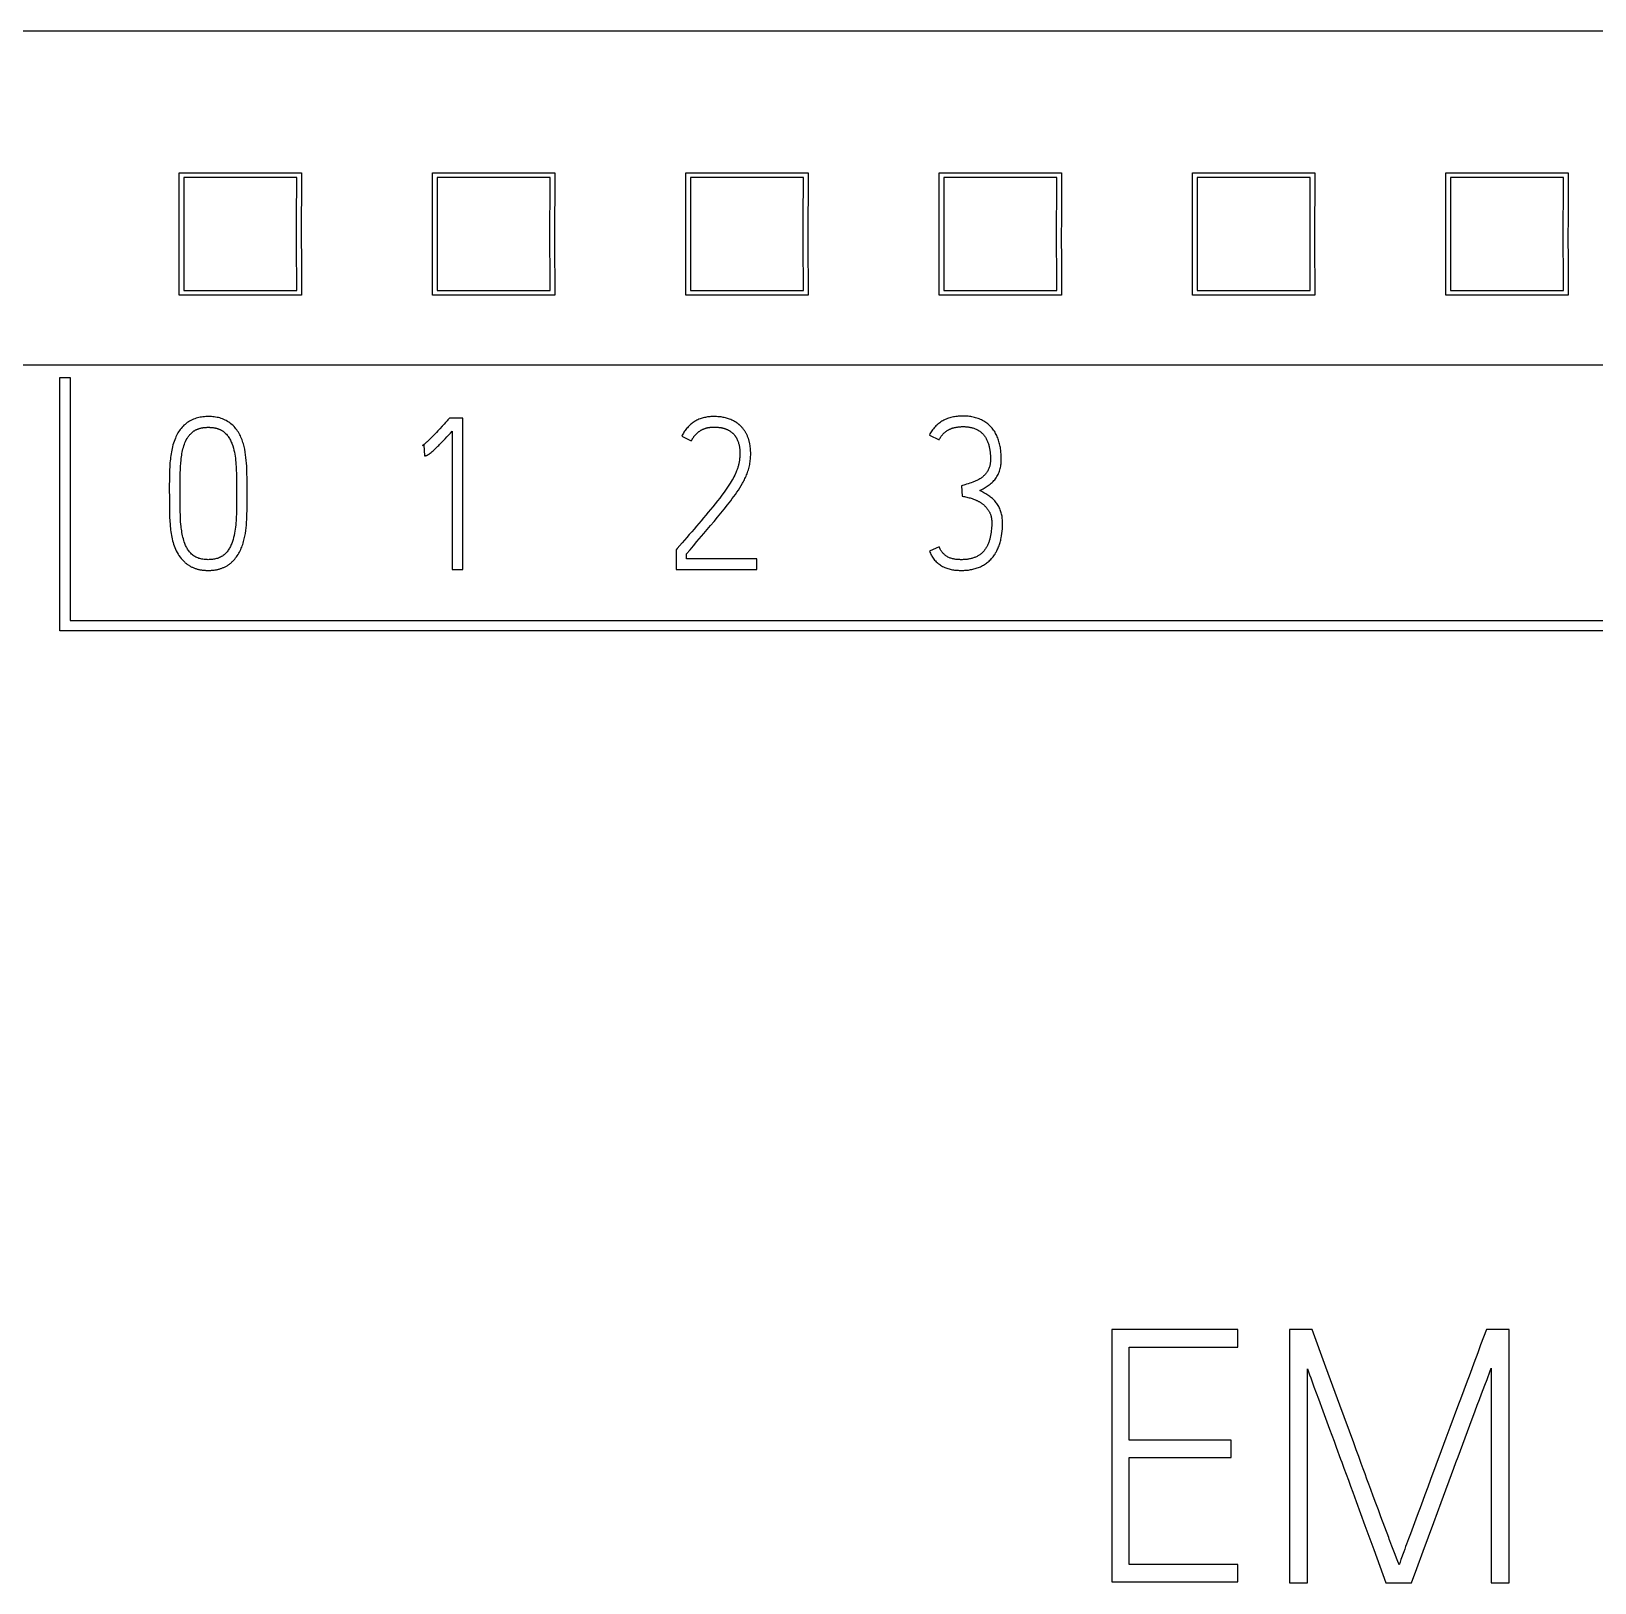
# Model space of a CAD drawing. Header units: inches. Extents: x 9000 to 22395, y 8106 to 17135.
# Drawn here: x 10340.56 to 10374.84, y 8405.39 to 8439.41 of the extents above; entities that cross this region are included whole.
import ezdxf

# ---------------------------------------------------------------- set-up
doc = ezdxf.new("R2010")
doc.units = ezdxf.units.IN
doc.header["$MEASUREMENT"] = 0
doc.layers.add('20000_FRONT_O', color=7, linetype='Continuous')
doc.layers.add('20500_FRONT_O_LABELING', color=7, linetype='Continuous')

msp = doc.modelspace()

# ---------------------------------------------------------------- linework, layer by layer
at = {"layer": '20000_FRONT_O', "linetype": 'Continuous'}
for p, q in [((10395.91, 8439.41), (10305.705, 8439.41)), ((10343.803, 8435.916), (10343.801, 8436.308)), ((10343.801, 8436.308), (10346.484, 8436.308)), ((10343.903, 8436.204), (10343.904, 8436.002)), ((10346.381, 8436.204), (10343.903, 8436.204)), ((10346.483, 8436.197), (10346.481, 8435.802)), ((10346.484, 8436.308), (10346.483, 8436.197)), ((10349.357, 8435.916), (10349.355, 8436.308)), ((10349.355, 8436.308), (10352.038, 8436.308)), ((10349.458, 8436.204), (10349.459, 8436.002)), ((10351.935, 8436.204), (10349.458, 8436.204)), ((10352.037, 8436.197), (10352.036, 8435.802)), ((10352.038, 8436.308), (10352.037, 8436.197)), ((10354.912, 8435.916), (10354.91, 8436.308)), ((10354.91, 8436.308), (10357.592, 8436.308)), ((10355.012, 8436.204), (10355.013, 8436.002)), ((10357.49, 8436.204), (10355.012, 8436.204)), ((10357.592, 8436.197), (10357.59, 8435.802)), ((10357.592, 8436.308), (10357.592, 8436.197)), ((10360.466, 8435.916), (10360.464, 8436.308)), ((10360.464, 8436.308), (10363.147, 8436.308)), ((10360.567, 8436.204), (10360.568, 8436.002)), ((10363.044, 8436.204), (10360.567, 8436.204)), ((10363.146, 8436.197), (10363.145, 8435.802)), ((10363.147, 8436.308), (10363.146, 8436.197)), ((10366.021, 8435.916), (10366.019, 8436.308)), ((10366.019, 8436.308), (10368.701, 8436.308)), ((10366.121, 8436.204), (10366.122, 8436.002)), ((10368.599, 8436.204), (10366.121, 8436.204)), ((10368.701, 8436.197), (10368.699, 8435.802)), ((10368.701, 8436.308), (10368.701, 8436.197)), ((10371.575, 8435.916), (10371.573, 8436.308)), ((10371.573, 8436.308), (10374.256, 8436.308)), ((10371.676, 8436.204), (10371.677, 8436.002)), ((10374.153, 8436.204), (10371.676, 8436.204)), ((10374.255, 8436.197), (10374.254, 8435.802)), ((10374.256, 8436.308), (10374.255, 8436.197)), ((10343.804, 8435.518), (10343.803, 8435.916)), ((10346.378, 8435.592), (10346.379, 8435.901)), ((10346.481, 8435.802), (10346.48, 8435.341)), ((10349.358, 8435.518), (10349.357, 8435.916)), ((10351.933, 8435.592), (10351.934, 8435.901)), ((10352.036, 8435.802), (10352.035, 8435.341)), ((10354.913, 8435.518), (10354.912, 8435.916)), ((10357.487, 8435.592), (10357.488, 8435.901)), ((10357.59, 8435.802), (10357.589, 8435.341)), ((10360.467, 8435.518), (10360.466, 8435.916)), ((10363.042, 8435.592), (10363.043, 8435.901)), ((10363.145, 8435.802), (10363.144, 8435.341)), ((10366.022, 8435.518), (10366.021, 8435.916)), ((10368.596, 8435.592), (10368.597, 8435.901)), ((10368.699, 8435.802), (10368.698, 8435.341)), ((10371.576, 8435.518), (10371.575, 8435.916)), ((10374.151, 8435.592), (10374.152, 8435.901)), ((10374.254, 8435.802), (10374.253, 8435.341)), ((10343.804, 8435.056), (10343.804, 8435.518)), ((10349.359, 8435.056), (10349.358, 8435.518)), ((10354.913, 8435.056), (10354.913, 8435.518)), ((10360.468, 8435.056), (10360.467, 8435.518)), ((10366.022, 8435.056), (10366.022, 8435.518)), ((10371.577, 8435.056), (10371.576, 8435.518)), ((10343.804, 8434.592), (10343.804, 8435.056)), ((10346.48, 8435.341), (10346.48, 8434.877)), ((10349.359, 8434.592), (10349.359, 8435.056)), ((10352.035, 8435.341), (10352.034, 8434.877)), ((10354.913, 8434.592), (10354.913, 8435.056)), ((10357.589, 8435.341), (10357.589, 8434.877)), ((10360.468, 8434.592), (10360.468, 8435.056)), ((10363.144, 8435.341), (10363.143, 8434.877)), ((10366.022, 8434.592), (10366.022, 8435.056)), ((10368.698, 8435.341), (10368.698, 8434.877)), ((10371.577, 8434.592), (10371.577, 8435.056)), ((10374.253, 8435.341), (10374.252, 8434.877)), ((10346.48, 8434.877), (10346.481, 8434.415)), ((10352.034, 8434.877), (10352.035, 8434.415)), ((10357.589, 8434.877), (10357.589, 8434.415)), ((10363.143, 8434.877), (10363.144, 8434.415)), ((10368.698, 8434.877), (10368.698, 8434.415)), ((10374.252, 8434.877), (10374.253, 8434.415)), ((10343.803, 8434.131), (10343.804, 8434.592)), ((10343.906, 8434.341), (10343.905, 8434.032)), ((10346.481, 8434.415), (10346.482, 8434.017)), ((10349.357, 8434.131), (10349.359, 8434.592)), ((10349.46, 8434.341), (10349.459, 8434.032)), ((10352.035, 8434.415), (10352.036, 8434.017)), ((10354.912, 8434.131), (10354.913, 8434.592)), ((10355.015, 8434.341), (10355.014, 8434.032)), ((10357.589, 8434.415), (10357.591, 8434.017)), ((10360.466, 8434.131), (10360.468, 8434.592)), ((10360.569, 8434.341), (10360.568, 8434.032)), ((10363.144, 8434.415), (10363.145, 8434.017)), ((10366.021, 8434.131), (10366.022, 8434.592)), ((10366.124, 8434.341), (10366.123, 8434.032)), ((10368.698, 8434.415), (10368.7, 8434.017)), ((10371.575, 8434.131), (10371.577, 8434.592)), ((10371.678, 8434.341), (10371.677, 8434.032)), ((10374.253, 8434.415), (10374.254, 8434.017)), ((10343.801, 8433.736), (10343.803, 8434.131)), ((10346.482, 8434.017), (10346.484, 8433.625)), ((10349.356, 8433.736), (10349.357, 8434.131)), ((10352.036, 8434.017), (10352.038, 8433.625)), ((10354.91, 8433.736), (10354.912, 8434.131)), ((10357.591, 8434.017), (10357.592, 8433.625)), ((10360.465, 8433.736), (10360.466, 8434.131)), ((10363.145, 8434.017), (10363.147, 8433.625)), ((10366.019, 8433.736), (10366.021, 8434.131)), ((10368.7, 8434.017), (10368.701, 8433.625)), ((10371.574, 8433.736), (10371.575, 8434.131)), ((10374.254, 8434.017), (10374.256, 8433.625)), ((10343.801, 8433.625), (10343.801, 8433.736)), ((10343.903, 8433.729), (10346.381, 8433.729)), ((10346.381, 8433.729), (10346.38, 8433.931)), ((10349.355, 8433.625), (10349.356, 8433.736)), ((10349.458, 8433.729), (10351.935, 8433.729)), ((10351.935, 8433.729), (10351.934, 8433.931)), ((10354.91, 8433.625), (10354.91, 8433.736)), ((10355.012, 8433.729), (10357.49, 8433.729)), ((10357.49, 8433.729), (10357.489, 8433.931)), ((10360.464, 8433.625), (10360.465, 8433.736)), ((10360.567, 8433.729), (10363.044, 8433.729)), ((10363.044, 8433.729), (10363.043, 8433.931)), ((10366.019, 8433.625), (10366.019, 8433.736)), ((10366.121, 8433.729), (10368.599, 8433.729)), ((10368.599, 8433.729), (10368.598, 8433.931)), ((10371.573, 8433.625), (10371.574, 8433.736)), ((10371.676, 8433.729), (10374.153, 8433.729)), ((10374.153, 8433.729), (10374.152, 8433.931)), ((10346.484, 8433.625), (10343.801, 8433.625)), ((10352.038, 8433.625), (10349.355, 8433.625)), ((10357.592, 8433.625), (10354.91, 8433.625)), ((10363.147, 8433.625), (10360.464, 8433.625)), ((10368.701, 8433.625), (10366.019, 8433.625)), ((10374.256, 8433.625), (10371.573, 8433.625)), ((10395.91, 8432.087), (10305.705, 8432.087)), ((10341.187, 8426.268), (10341.187, 8431.822)), ((10341.187, 8431.822), (10341.41, 8431.822)), ((10341.41, 8431.822), (10341.41, 8426.49)), ((10341.41, 8426.49), (10390.511, 8426.49)), ((10390.733, 8426.268), (10341.187, 8426.268))]:
    msp.add_line(p, q, dxfattribs=at)
for points in [[(10346.379, 8435.901), (10346.38, 8436.103), (10346.381, 8436.204)], [(10351.934, 8435.901), (10351.935, 8436.103), (10351.935, 8436.204)], [(10357.488, 8435.901), (10357.489, 8436.103), (10357.49, 8436.204)], [(10363.043, 8435.901), (10363.044, 8436.103), (10363.044, 8436.204)], [(10368.597, 8435.901), (10368.598, 8436.103), (10368.599, 8436.204)], [(10374.152, 8435.901), (10374.153, 8436.103), (10374.153, 8436.204)], [(10343.904, 8436.002), (10343.905, 8435.798), (10343.906, 8435.592), (10343.906, 8435.385), (10343.907, 8435.176), (10343.907, 8434.966), (10343.907, 8434.757), (10343.906, 8434.548), (10343.906, 8434.341)], [(10349.459, 8436.002), (10349.46, 8435.798), (10349.46, 8435.592), (10349.461, 8435.385), (10349.461, 8435.176), (10349.461, 8434.966), (10349.461, 8434.757), (10349.461, 8434.548), (10349.46, 8434.341)], [(10355.013, 8436.002), (10355.014, 8435.798), (10355.015, 8435.592), (10355.015, 8435.385), (10355.016, 8435.176), (10355.016, 8434.966), (10355.016, 8434.757), (10355.015, 8434.548), (10355.015, 8434.341)], [(10360.568, 8436.002), (10360.569, 8435.798), (10360.569, 8435.592), (10360.57, 8435.385), (10360.57, 8435.176), (10360.57, 8434.966), (10360.57, 8434.757), (10360.57, 8434.548), (10360.569, 8434.341)], [(10366.122, 8436.002), (10366.123, 8435.798), (10366.124, 8435.592), (10366.124, 8435.385), (10366.125, 8435.176), (10366.125, 8434.966), (10366.125, 8434.757), (10366.124, 8434.548), (10366.124, 8434.341)], [(10371.677, 8436.002), (10371.678, 8435.798), (10371.678, 8435.592), (10371.679, 8435.385), (10371.679, 8435.176), (10371.679, 8434.966), (10371.679, 8434.757), (10371.679, 8434.548), (10371.678, 8434.341)], [(10346.38, 8433.931), (10346.379, 8434.134), (10346.378, 8434.341), (10346.378, 8434.548), (10346.378, 8434.757), (10346.378, 8434.966), (10346.378, 8435.176), (10346.378, 8435.385), (10346.378, 8435.592)], [(10351.934, 8433.931), (10351.934, 8434.134), (10351.933, 8434.341), (10351.932, 8434.548), (10351.932, 8434.757), (10351.932, 8434.966), (10351.932, 8435.176), (10351.932, 8435.385), (10351.933, 8435.592)], [(10357.489, 8433.931), (10357.488, 8434.134), (10357.487, 8434.341), (10357.487, 8434.548), (10357.487, 8434.757), (10357.487, 8434.966), (10357.487, 8435.176), (10357.487, 8435.385), (10357.487, 8435.592)], [(10363.043, 8433.931), (10363.043, 8434.134), (10363.042, 8434.341), (10363.041, 8434.548), (10363.041, 8434.757), (10363.041, 8434.966), (10363.041, 8435.176), (10363.041, 8435.385), (10363.042, 8435.592)], [(10368.598, 8433.931), (10368.597, 8434.134), (10368.596, 8434.341), (10368.596, 8434.548), (10368.596, 8434.757), (10368.596, 8434.966), (10368.596, 8435.176), (10368.596, 8435.385), (10368.596, 8435.592)], [(10374.152, 8433.931), (10374.152, 8434.134), (10374.151, 8434.341), (10374.15, 8434.548), (10374.15, 8434.757), (10374.15, 8434.966), (10374.15, 8435.176), (10374.15, 8435.385), (10374.151, 8435.592)], [(10343.905, 8434.032), (10343.904, 8433.83), (10343.903, 8433.729)], [(10349.459, 8434.032), (10349.458, 8433.83), (10349.458, 8433.729)], [(10355.014, 8434.032), (10355.013, 8433.83), (10355.012, 8433.729)], [(10360.568, 8434.032), (10360.567, 8433.83), (10360.567, 8433.729)], [(10366.123, 8434.032), (10366.122, 8433.83), (10366.121, 8433.729)], [(10371.677, 8434.032), (10371.676, 8433.83), (10371.676, 8433.729)]]:
    msp.add_lwpolyline(points, dxfattribs=at)
at = {"layer": '20500_FRONT_O_LABELING', "linetype": 'Continuous'}
for p, q in [((10349.728, 8430.926), (10349.696, 8430.889)), ((10350.02, 8430.926), (10349.728, 8430.926)), ((10350.02, 8427.607), (10350.02, 8430.926)), ((10349.391, 8430.56), (10349.37, 8430.537)), ((10349.413, 8430.582), (10349.391, 8430.56)), ((10349.445, 8430.616), (10349.413, 8430.582)), ((10349.476, 8430.65), (10349.445, 8430.616)), ((10349.519, 8430.695), (10349.476, 8430.65)), ((10349.571, 8430.752), (10349.519, 8430.695)), ((10349.613, 8430.797), (10349.571, 8430.752)), ((10349.644, 8430.831), (10349.613, 8430.797)), ((10349.675, 8430.866), (10349.644, 8430.831)), ((10349.696, 8430.889), (10349.675, 8430.866)), ((10349.711, 8430.556), (10349.75, 8430.598)), ((10349.75, 8430.598), (10349.789, 8430.64)), ((10349.789, 8430.64), (10349.789, 8427.607)), ((10349.141, 8430.33), (10349.169, 8430.339)), ((10349.169, 8430.339), (10349.183, 8430.104)), ((10349.37, 8430.537), (10349.348, 8430.515)), ((10349.633, 8430.473), (10349.672, 8430.515)), ((10349.672, 8430.515), (10349.711, 8430.556)), ((10354.821, 8430.533), (10355.029, 8430.427)), ((10360.25, 8430.557), (10360.463, 8430.45)), ((10345.062, 8429.362), (10345.062, 8429.271)), ((10361.029, 8429.468), (10360.958, 8429.447)), ((10360.958, 8429.447), (10360.971, 8429.216)), ((10354.829, 8428.191), (10354.724, 8428.07)), ((10354.934, 8428.312), (10354.829, 8428.191)), ((10354.724, 8428.07), (10354.696, 8428.037)), ((10354.696, 8428.037), (10354.696, 8427.612)), ((10354.927, 8427.843), (10354.927, 8427.954)), ((10356.471, 8427.843), (10354.927, 8427.843)), ((10356.471, 8427.612), (10356.471, 8427.843)), ((10360.463, 8428.106), (10360.25, 8428.009)), ((10349.789, 8427.607), (10350.02, 8427.607)), ((10354.696, 8427.612), (10356.471, 8427.612)), ((10364.25, 8410.948), (10364.25, 8405.41)), ((10367.016, 8410.948), (10364.25, 8410.948)), ((10367.016, 8410.556), (10367.016, 8410.948)), ((10368.147, 8410.948), (10368.147, 8405.394)), ((10368.641, 8410.948), (10368.147, 8410.948)), ((10372.399, 8410.778), (10372.337, 8410.608)), ((10372.462, 8410.948), (10372.399, 8410.778)), ((10372.963, 8410.948), (10372.462, 8410.948)), ((10372.963, 8405.394), (10372.963, 8410.948)), ((10364.634, 8408.522), (10364.634, 8410.556)), ((10364.634, 8410.556), (10367.016, 8410.556)), ((10372.274, 8410.437), (10372.19, 8410.211)), ((10372.337, 8410.608), (10372.274, 8410.437)), ((10368.54, 8405.394), (10368.54, 8410.085)), ((10372.19, 8410.211), (10372.106, 8409.984)), ((10372.57, 8410.101), (10372.57, 8405.394)), ((10372.021, 8409.757), (10371.916, 8409.474)), ((10372.106, 8409.984), (10372.021, 8409.757)), ((10368.78, 8409.424), (10368.878, 8409.16)), ((10372.263, 8409.286), (10372.31, 8409.412)), ((10372.31, 8409.412), (10372.358, 8409.537)), ((10368.878, 8409.16), (10369.025, 8408.764)), ((10372.099, 8408.847), (10372.216, 8409.161)), ((10372.216, 8409.161), (10372.263, 8409.286)), ((10369.025, 8408.764), (10369.074, 8408.632)), ((10369.074, 8408.632), (10369.123, 8408.5)), ((10371.662, 8408.794), (10371.577, 8408.567)), ((10371.842, 8408.157), (10372.099, 8408.847)), ((10366.869, 8408.522), (10364.634, 8408.522)), ((10366.869, 8408.137), (10366.869, 8408.522)), ((10369.123, 8408.5), (10369.171, 8408.368)), ((10369.171, 8408.368), (10369.267, 8408.103)), ((10369.611, 8408.309), (10369.557, 8408.46)), ((10369.666, 8408.158), (10369.611, 8408.309)), ((10371.472, 8408.284), (10371.241, 8407.659)), ((10371.577, 8408.567), (10371.472, 8408.284)), ((10364.634, 8405.794), (10364.634, 8408.137)), ((10364.634, 8408.137), (10366.869, 8408.137)), ((10369.72, 8408.006), (10369.666, 8408.158)), ((10369.761, 8407.893), (10369.72, 8408.006)), ((10371.749, 8407.906), (10371.796, 8408.032)), ((10371.796, 8408.032), (10371.842, 8408.157)), ((10369.34, 8407.905), (10369.437, 8407.641)), ((10369.437, 8407.641), (10369.486, 8407.509)), ((10369.802, 8407.78), (10369.761, 8407.893)), ((10369.844, 8407.667), (10369.802, 8407.78)), ((10369.885, 8407.554), (10369.844, 8407.667)), ((10371.241, 8407.659), (10371.178, 8407.489)), ((10371.472, 8407.152), (10371.749, 8407.906)), ((10369.486, 8407.509), (10369.534, 8407.377)), ((10369.534, 8407.377), (10369.606, 8407.178)), ((10369.927, 8407.44), (10369.885, 8407.554)), ((10369.983, 8407.29), (10369.927, 8407.44)), ((10370.039, 8407.139), (10369.983, 8407.29)), ((10371.115, 8407.319), (10371.031, 8407.092)), ((10371.178, 8407.489), (10371.115, 8407.319)), ((10369.606, 8407.178), (10369.799, 8406.649)), ((10370.095, 8406.989), (10370.039, 8407.139)), ((10370.151, 8406.838), (10370.095, 8406.989)), ((10371.031, 8407.092), (10370.946, 8406.866)), ((10371.309, 8406.712), (10371.472, 8407.152)), ((10369.799, 8406.649), (10369.992, 8406.121)), ((10370.946, 8406.866), (10370.798, 8406.469)), ((10371.076, 8406.085), (10371.309, 8406.712)), ((10370.756, 8406.356), (10370.714, 8406.242)), ((10370.798, 8406.469), (10370.756, 8406.356)), ((10369.992, 8406.121), (10370.259, 8405.394)), ((10370.433, 8406.086), (10370.391, 8406.198)), ((10370.462, 8406.01), (10370.433, 8406.086)), ((10370.49, 8405.935), (10370.462, 8406.01)), ((10370.937, 8405.708), (10371.076, 8406.085)), ((10367.016, 8405.794), (10364.634, 8405.794)), ((10367.016, 8405.41), (10367.016, 8405.794)), ((10370.821, 8405.394), (10370.937, 8405.708)), ((10364.25, 8405.41), (10367.016, 8405.41)), ((10368.147, 8405.394), (10368.54, 8405.394)), ((10370.259, 8405.394), (10370.821, 8405.394)), ((10372.57, 8405.394), (10372.963, 8405.394))]:
    msp.add_line(p, q, dxfattribs=at)
for points in [[(10345.291, 8429.57), (10345.29, 8429.632), (10345.289, 8429.694), (10345.288, 8429.755), (10345.286, 8429.817), (10345.283, 8429.878), (10345.279, 8429.94), (10345.274, 8430.001), (10345.267, 8430.062), (10345.26, 8430.123), (10345.25, 8430.185), (10345.239, 8430.245), (10345.226, 8430.306), (10345.21, 8430.365), (10345.201, 8430.395), (10345.192, 8430.424), (10345.181, 8430.453), (10345.17, 8430.481), (10345.158, 8430.51), (10345.145, 8430.537), (10345.131, 8430.565), (10345.116, 8430.592), (10345.1, 8430.618), (10345.083, 8430.644), (10345.065, 8430.669), (10345.047, 8430.694), (10345.027, 8430.718), (10345.006, 8430.741), (10344.984, 8430.763), (10344.962, 8430.784), (10344.938, 8430.804), (10344.914, 8430.823), (10344.889, 8430.841), (10344.863, 8430.857), (10344.836, 8430.873), (10344.808, 8430.887), (10344.78, 8430.9), (10344.751, 8430.911), (10344.722, 8430.922), (10344.692, 8430.931), (10344.662, 8430.939), (10344.632, 8430.945), (10344.601, 8430.951), (10344.571, 8430.955), (10344.54, 8430.959), (10344.509, 8430.961), (10344.478, 8430.962), (10344.448, 8430.963), (10344.417, 8430.963), (10344.386, 8430.961), (10344.355, 8430.959), (10344.324, 8430.956), (10344.293, 8430.952), (10344.263, 8430.947), (10344.232, 8430.941), (10344.202, 8430.934), (10344.173, 8430.925), (10344.143, 8430.916), (10344.114, 8430.905), (10344.086, 8430.892), (10344.058, 8430.879), (10344.031, 8430.864), (10344.005, 8430.847), (10343.979, 8430.83), (10343.955, 8430.812), (10343.931, 8430.792), (10343.908, 8430.772), (10343.887, 8430.75), (10343.865, 8430.728), (10343.845, 8430.704), (10343.826, 8430.68), (10343.808, 8430.655), (10343.791, 8430.63), (10343.774, 8430.603), (10343.759, 8430.576), (10343.745, 8430.548), (10343.731, 8430.52), (10343.719, 8430.492)], [(10355.961, 8430.866), (10355.938, 8430.877), (10355.916, 8430.887), (10355.894, 8430.896), (10355.871, 8430.905), (10355.848, 8430.913), (10355.825, 8430.921), (10355.802, 8430.928), (10355.778, 8430.934), (10355.755, 8430.94), (10355.731, 8430.945), (10355.707, 8430.949), (10355.683, 8430.953), (10355.658, 8430.956), (10355.634, 8430.958), (10355.609, 8430.96), (10355.585, 8430.962), (10355.56, 8430.963), (10355.536, 8430.963), (10355.511, 8430.963), (10355.487, 8430.962), (10355.462, 8430.961), (10355.438, 8430.959), (10355.414, 8430.957), (10355.389, 8430.954), (10355.365, 8430.95), (10355.341, 8430.945), (10355.317, 8430.94), (10355.293, 8430.934), (10355.269, 8430.927), (10355.246, 8430.92), (10355.222, 8430.911), (10355.199, 8430.902), (10355.177, 8430.892), (10355.155, 8430.882), (10355.133, 8430.87), (10355.112, 8430.858), (10355.091, 8430.845), (10355.071, 8430.832), (10355.051, 8430.817), (10355.032, 8430.802), (10355.013, 8430.787), (10354.995, 8430.77), (10354.977, 8430.753), (10354.96, 8430.735), (10354.944, 8430.717), (10354.928, 8430.699), (10354.913, 8430.679), (10354.898, 8430.66), (10354.884, 8430.639), (10354.87, 8430.619), (10354.857, 8430.598), (10354.845, 8430.576), (10354.833, 8430.555), (10354.821, 8430.533)], [(10361.355, 8429.34), (10361.404, 8429.365), (10361.428, 8429.378), (10361.452, 8429.392), (10361.475, 8429.406), (10361.498, 8429.42), (10361.521, 8429.435), (10361.543, 8429.45), (10361.565, 8429.466), (10361.586, 8429.483), (10361.607, 8429.5), (10361.627, 8429.519), (10361.647, 8429.538), (10361.665, 8429.557), (10361.684, 8429.578), (10361.701, 8429.6), (10361.717, 8429.622), (10361.732, 8429.645), (10361.745, 8429.668), (10361.758, 8429.693), (10361.769, 8429.717), (10361.78, 8429.743), (10361.789, 8429.768), (10361.797, 8429.794), (10361.804, 8429.821), (10361.81, 8429.847), (10361.816, 8429.874), (10361.82, 8429.902), (10361.823, 8429.929), (10361.825, 8429.956), (10361.826, 8429.984), (10361.827, 8430.011), (10361.828, 8430.038), (10361.827, 8430.066), (10361.827, 8430.093), (10361.826, 8430.12), (10361.824, 8430.147), (10361.821, 8430.174), (10361.819, 8430.201), (10361.815, 8430.228), (10361.811, 8430.255), (10361.807, 8430.282), (10361.802, 8430.309), (10361.797, 8430.336), (10361.79, 8430.363), (10361.784, 8430.389), (10361.776, 8430.416), (10361.768, 8430.442), (10361.759, 8430.468), (10361.749, 8430.494), (10361.739, 8430.519), (10361.728, 8430.544), (10361.716, 8430.569), (10361.703, 8430.593), (10361.69, 8430.617), (10361.675, 8430.64), (10361.66, 8430.662), (10361.644, 8430.684), (10361.627, 8430.706), (10361.61, 8430.726), (10361.591, 8430.746), (10361.572, 8430.766), (10361.552, 8430.784), (10361.531, 8430.802), (10361.51, 8430.818), (10361.488, 8430.834), (10361.465, 8430.85), (10361.442, 8430.864), (10361.418, 8430.877), (10361.394, 8430.89), (10361.369, 8430.901), (10361.343, 8430.912), (10361.318, 8430.922), (10361.291, 8430.93), (10361.265, 8430.938), (10361.238, 8430.945), (10361.212, 8430.951), (10361.185, 8430.956), (10361.158, 8430.961), (10361.131, 8430.965), (10361.104, 8430.968), (10361.076, 8430.97), (10361.049, 8430.971), (10361.022, 8430.972), (10360.994, 8430.973), (10360.967, 8430.972), (10360.94, 8430.971), (10360.913, 8430.97), (10360.885, 8430.968), (10360.858, 8430.965), (10360.831, 8430.962), (10360.804, 8430.958), (10360.777, 8430.953), (10360.75, 8430.947), (10360.724, 8430.941), (10360.697, 8430.934), (10360.671, 8430.926), (10360.645, 8430.917), (10360.62, 8430.907), (10360.595, 8430.896), (10360.57, 8430.885), (10360.546, 8430.872), (10360.522, 8430.858), (10360.499, 8430.844), (10360.477, 8430.828), (10360.455, 8430.812), (10360.434, 8430.795), (10360.414, 8430.776), (10360.394, 8430.757), (10360.375, 8430.738), (10360.357, 8430.717), (10360.339, 8430.696), (10360.322, 8430.674), (10360.306, 8430.652), (10360.291, 8430.629), (10360.277, 8430.605), (10360.263, 8430.581), (10360.25, 8430.557)], [(10343.822, 8429.302), (10343.823, 8429.444), (10343.824, 8429.514), (10343.824, 8429.585), (10343.825, 8429.656), (10343.827, 8429.727), (10343.83, 8429.797), (10343.833, 8429.868), (10343.838, 8429.939), (10343.845, 8430.009), (10343.849, 8430.044), (10343.853, 8430.079), (10343.858, 8430.114), (10343.864, 8430.149), (10343.87, 8430.184), (10343.877, 8430.218), (10343.885, 8430.253), (10343.895, 8430.287), (10343.905, 8430.321), (10343.916, 8430.354), (10343.929, 8430.387), (10343.943, 8430.419), (10343.959, 8430.451), (10343.976, 8430.482), (10343.986, 8430.497), (10343.995, 8430.511), (10344.005, 8430.526), (10344.016, 8430.54), (10344.027, 8430.554), (10344.039, 8430.567), (10344.051, 8430.58), (10344.063, 8430.593)], [(10344.063, 8430.593), (10344.07, 8430.601), (10344.078, 8430.608), (10344.086, 8430.615), (10344.094, 8430.622), (10344.102, 8430.628), (10344.11, 8430.634), (10344.118, 8430.641), (10344.127, 8430.646), (10344.136, 8430.652), (10344.145, 8430.657), (10344.154, 8430.663), (10344.163, 8430.668), (10344.172, 8430.672), (10344.182, 8430.677), (10344.191, 8430.681), (10344.201, 8430.685), (10344.211, 8430.689), (10344.221, 8430.693), (10344.23, 8430.696), (10344.24, 8430.7), (10344.25, 8430.703), (10344.26, 8430.705), (10344.271, 8430.708), (10344.281, 8430.71), (10344.291, 8430.713), (10344.301, 8430.715), (10344.312, 8430.717), (10344.322, 8430.718), (10344.332, 8430.72), (10344.343, 8430.721), (10344.353, 8430.723), (10344.364, 8430.724), (10344.374, 8430.725), (10344.384, 8430.725), (10344.395, 8430.726), (10344.405, 8430.726), (10344.416, 8430.727), (10344.426, 8430.727), (10344.436, 8430.727), (10344.447, 8430.727), (10344.457, 8430.727), (10344.467, 8430.727), (10344.478, 8430.726), (10344.488, 8430.726), (10344.499, 8430.725), (10344.509, 8430.725), (10344.519, 8430.724), (10344.53, 8430.722), (10344.54, 8430.721), (10344.55, 8430.72), (10344.561, 8430.718), (10344.571, 8430.717), (10344.581, 8430.715), (10344.592, 8430.713), (10344.602, 8430.71), (10344.612, 8430.708), (10344.622, 8430.705), (10344.632, 8430.702), (10344.642, 8430.699), (10344.652, 8430.696), (10344.662, 8430.693), (10344.672, 8430.689), (10344.682, 8430.685), (10344.691, 8430.681), (10344.701, 8430.677), (10344.71, 8430.672), (10344.72, 8430.667), (10344.729, 8430.662), (10344.738, 8430.657), (10344.747, 8430.652), (10344.756, 8430.646), (10344.765, 8430.64), (10344.773, 8430.634), (10344.782, 8430.628), (10344.79, 8430.621), (10344.798, 8430.615), (10344.806, 8430.608), (10344.814, 8430.6), (10344.821, 8430.593)], [(10344.821, 8430.593), (10344.837, 8430.576), (10344.852, 8430.558), (10344.866, 8430.54), (10344.879, 8430.522), (10344.892, 8430.503), (10344.904, 8430.483), (10344.916, 8430.464), (10344.926, 8430.444), (10344.937, 8430.423), (10344.946, 8430.402), (10344.955, 8430.381), (10344.964, 8430.36), (10344.979, 8430.317), (10344.993, 8430.273), (10345.004, 8430.229), (10345.014, 8430.184), (10345.023, 8430.139), (10345.03, 8430.094), (10345.036, 8430.048), (10345.041, 8430.003), (10345.045, 8429.957), (10345.048, 8429.911), (10345.051, 8429.865), (10345.053, 8429.819), (10345.055, 8429.774), (10345.057, 8429.728), (10345.058, 8429.682), (10345.059, 8429.636), (10345.059, 8429.591), (10345.06, 8429.545), (10345.061, 8429.499), (10345.061, 8429.454), (10345.061, 8429.408), (10345.062, 8429.362)], [(10355.029, 8430.427), (10355.034, 8430.436), (10355.039, 8430.445), (10355.044, 8430.454), (10355.049, 8430.463), (10355.054, 8430.472), (10355.06, 8430.48), (10355.065, 8430.489), (10355.071, 8430.498), (10355.077, 8430.506), (10355.083, 8430.515), (10355.089, 8430.523), (10355.095, 8430.531), (10355.101, 8430.539), (10355.108, 8430.547), (10355.115, 8430.555), (10355.122, 8430.563), (10355.129, 8430.57), (10355.136, 8430.578), (10355.143, 8430.585), (10355.15, 8430.593), (10355.158, 8430.6), (10355.166, 8430.607), (10355.174, 8430.613), (10355.182, 8430.62), (10355.19, 8430.626), (10355.198, 8430.632), (10355.206, 8430.638), (10355.215, 8430.644), (10355.223, 8430.65), (10355.232, 8430.655), (10355.241, 8430.661), (10355.25, 8430.666), (10355.259, 8430.671), (10355.268, 8430.676), (10355.278, 8430.68), (10355.287, 8430.684), (10355.297, 8430.689), (10355.306, 8430.693), (10355.316, 8430.696), (10355.326, 8430.7), (10355.336, 8430.703), (10355.345, 8430.706), (10355.355, 8430.709), (10355.365, 8430.712), (10355.375, 8430.714), (10355.385, 8430.717), (10355.395, 8430.719), (10355.406, 8430.721), (10355.416, 8430.723), (10355.426, 8430.724), (10355.436, 8430.726), (10355.447, 8430.727), (10355.457, 8430.728), (10355.467, 8430.729), (10355.478, 8430.73), (10355.488, 8430.731), (10355.498, 8430.731), (10355.509, 8430.732), (10355.519, 8430.732), (10355.529, 8430.732), (10355.539, 8430.732), (10355.55, 8430.732), (10355.56, 8430.731), (10355.57, 8430.731), (10355.58, 8430.731), (10355.591, 8430.73), (10355.601, 8430.729), (10355.611, 8430.728), (10355.621, 8430.727), (10355.632, 8430.726), (10355.642, 8430.725), (10355.652, 8430.724), (10355.662, 8430.722), (10355.672, 8430.721), (10355.683, 8430.719), (10355.693, 8430.717), (10355.703, 8430.715), (10355.713, 8430.712), (10355.723, 8430.71), (10355.733, 8430.707), (10355.743, 8430.705), (10355.753, 8430.702), (10355.763, 8430.699), (10355.773, 8430.695), (10355.783, 8430.692), (10355.792, 8430.688), (10355.802, 8430.684), (10355.811, 8430.68), (10355.821, 8430.676), (10355.83, 8430.672), (10355.839, 8430.667), (10355.849, 8430.662), (10355.858, 8430.657), (10355.867, 8430.652), (10355.875, 8430.646), (10355.884, 8430.64), (10355.893, 8430.635), (10355.901, 8430.629), (10355.909, 8430.622), (10355.917, 8430.616), (10355.925, 8430.609), (10355.933, 8430.602), (10355.941, 8430.595), (10355.948, 8430.588), (10355.955, 8430.581), (10355.962, 8430.573), (10355.969, 8430.566), (10355.976, 8430.558), (10355.983, 8430.55), (10355.989, 8430.541), (10355.995, 8430.533)], [(10356.097, 8430.771), (10356.091, 8430.776), (10356.086, 8430.781), (10356.08, 8430.786), (10356.074, 8430.791), (10356.068, 8430.796), (10356.062, 8430.801), (10356.056, 8430.806), (10356.05, 8430.81), (10356.044, 8430.815), (10356.038, 8430.819), (10356.032, 8430.823), (10356.026, 8430.828), (10356.019, 8430.832), (10356.013, 8430.836), (10356.007, 8430.84), (10356, 8430.844), (10355.994, 8430.848), (10355.987, 8430.851), (10355.981, 8430.855), (10355.974, 8430.859), (10355.967, 8430.862), (10355.961, 8430.866)], [(10356.254, 8429.71), (10356.264, 8429.738), (10356.274, 8429.767), (10356.283, 8429.795), (10356.291, 8429.824), (10356.298, 8429.853), (10356.305, 8429.882), (10356.311, 8429.912), (10356.316, 8429.941), (10356.321, 8429.971), (10356.324, 8430), (10356.328, 8430.03), (10356.33, 8430.059), (10356.332, 8430.089), (10356.333, 8430.119), (10356.333, 8430.148), (10356.333, 8430.178), (10356.331, 8430.208), (10356.33, 8430.237), (10356.327, 8430.267), (10356.324, 8430.296), (10356.32, 8430.326), (10356.315, 8430.355), (10356.312, 8430.37), (10356.309, 8430.384), (10356.306, 8430.399), (10356.303, 8430.413), (10356.299, 8430.428), (10356.295, 8430.442), (10356.291, 8430.457), (10356.287, 8430.471), (10356.282, 8430.485), (10356.277, 8430.499), (10356.272, 8430.513), (10356.266, 8430.527), (10356.261, 8430.541), (10356.255, 8430.554), (10356.248, 8430.568), (10356.241, 8430.581), (10356.234, 8430.594), (10356.227, 8430.607), (10356.219, 8430.62), (10356.211, 8430.633), (10356.203, 8430.645), (10356.195, 8430.657), (10356.186, 8430.67), (10356.177, 8430.682), (10356.168, 8430.693), (10356.158, 8430.705), (10356.149, 8430.716), (10356.139, 8430.728), (10356.128, 8430.739), (10356.118, 8430.75), (10356.108, 8430.761), (10356.097, 8430.771)], [(10360.463, 8430.45), (10360.468, 8430.461), (10360.474, 8430.471), (10360.479, 8430.481), (10360.485, 8430.491), (10360.491, 8430.5), (10360.497, 8430.51), (10360.504, 8430.52), (10360.51, 8430.529), (10360.517, 8430.538), (10360.524, 8430.547), (10360.531, 8430.556), (10360.538, 8430.565), (10360.546, 8430.574), (10360.554, 8430.582), (10360.562, 8430.591), (10360.57, 8430.599), (10360.578, 8430.607), (10360.587, 8430.614), (10360.596, 8430.622), (10360.605, 8430.629), (10360.614, 8430.636), (10360.623, 8430.642), (10360.633, 8430.649), (10360.642, 8430.655), (10360.652, 8430.661), (10360.662, 8430.667), (10360.672, 8430.673), (10360.682, 8430.678), (10360.692, 8430.683), (10360.703, 8430.688), (10360.713, 8430.692), (10360.724, 8430.697), (10360.735, 8430.701), (10360.746, 8430.705), (10360.757, 8430.708), (10360.768, 8430.712), (10360.779, 8430.715), (10360.79, 8430.718), (10360.801, 8430.721), (10360.813, 8430.723), (10360.824, 8430.726), (10360.835, 8430.728), (10360.847, 8430.73)], [(10360.847, 8430.73), (10360.865, 8430.732), (10360.883, 8430.735), (10360.901, 8430.737), (10360.919, 8430.738), (10360.937, 8430.74), (10360.955, 8430.741), (10360.973, 8430.741), (10360.991, 8430.741), (10361.009, 8430.741), (10361.027, 8430.741), (10361.045, 8430.74), (10361.063, 8430.739), (10361.081, 8430.737), (10361.099, 8430.735), (10361.117, 8430.732), (10361.135, 8430.729), (10361.153, 8430.726), (10361.171, 8430.722), (10361.189, 8430.718), (10361.206, 8430.712), (10361.224, 8430.707), (10361.241, 8430.701), (10361.258, 8430.694), (10361.275, 8430.687), (10361.291, 8430.679), (10361.308, 8430.671), (10361.324, 8430.662), (10361.339, 8430.652), (10361.354, 8430.642), (10361.369, 8430.631), (10361.383, 8430.62), (10361.396, 8430.608), (10361.41, 8430.596), (10361.422, 8430.583), (10361.434, 8430.569), (10361.446, 8430.555), (10361.457, 8430.541), (10361.468, 8430.526), (10361.478, 8430.511), (10361.488, 8430.495), (10361.497, 8430.48), (10361.505, 8430.463), (10361.514, 8430.447), (10361.521, 8430.43), (10361.528, 8430.413), (10361.535, 8430.396), (10361.541, 8430.379), (10361.547, 8430.362), (10361.552, 8430.344), (10361.557, 8430.327), (10361.561, 8430.309), (10361.565, 8430.292), (10361.569, 8430.274), (10361.572, 8430.256), (10361.575, 8430.238), (10361.578, 8430.22), (10361.583, 8430.184), (10361.586, 8430.148), (10361.589, 8430.111), (10361.591, 8430.075), (10361.592, 8430.057), (10361.592, 8430.039), (10361.592, 8430.021), (10361.591, 8430.002), (10361.59, 8429.984), (10361.589, 8429.966), (10361.587, 8429.948), (10361.585, 8429.93), (10361.582, 8429.912), (10361.579, 8429.894), (10361.574, 8429.877), (10361.569, 8429.859), (10361.563, 8429.842), (10361.557, 8429.825), (10361.549, 8429.808), (10361.541, 8429.791), (10361.533, 8429.775), (10361.523, 8429.759), (10361.513, 8429.744), (10361.502, 8429.729), (10361.491, 8429.714), (10361.48, 8429.7), (10361.467, 8429.686), (10361.455, 8429.673), (10361.441, 8429.66), (10361.428, 8429.648), (10361.414, 8429.636), (10361.399, 8429.625), (10361.384, 8429.614), (10361.369, 8429.604), (10361.354, 8429.594), (10361.338, 8429.585), (10361.322, 8429.576), (10361.305, 8429.567), (10361.289, 8429.559), (10361.272, 8429.552), (10361.255, 8429.544), (10361.238, 8429.537), (10361.221, 8429.53), (10361.204, 8429.524), (10361.169, 8429.512), (10361.135, 8429.5), (10361.099, 8429.489), (10361.064, 8429.478), (10361.029, 8429.468)], [(10343.719, 8430.492), (10343.704, 8430.454), (10343.691, 8430.417), (10343.678, 8430.379), (10343.667, 8430.341), (10343.657, 8430.302), (10343.647, 8430.264), (10343.639, 8430.225), (10343.631, 8430.186), (10343.624, 8430.147), (10343.618, 8430.107), (10343.613, 8430.068), (10343.609, 8430.028), (10343.605, 8429.989), (10343.601, 8429.949), (10343.596, 8429.87), (10343.593, 8429.79), (10343.59, 8429.71), (10343.588, 8429.631), (10343.587, 8429.551), (10343.586, 8429.471), (10343.586, 8429.391), (10343.586, 8429.312), (10343.587, 8429.232), (10343.588, 8429.072)], [(10349.348, 8430.515), (10349.326, 8430.493), (10349.316, 8430.482), (10349.305, 8430.472), (10349.293, 8430.461), (10349.282, 8430.45), (10349.271, 8430.439), (10349.26, 8430.429), (10349.249, 8430.418), (10349.237, 8430.408), (10349.226, 8430.398), (10349.214, 8430.387), (10349.202, 8430.377), (10349.191, 8430.367), (10349.179, 8430.357), (10349.167, 8430.348), (10349.154, 8430.338), (10349.148, 8430.334), (10349.141, 8430.33)], [(10349.231, 8430.112), (10349.238, 8430.115), (10349.245, 8430.117), (10349.252, 8430.12), (10349.258, 8430.124), (10349.264, 8430.127), (10349.27, 8430.131), (10349.276, 8430.135), (10349.282, 8430.139), (10349.293, 8430.148), (10349.304, 8430.157), (10349.326, 8430.175), (10349.337, 8430.184), (10349.348, 8430.193), (10349.369, 8430.212), (10349.391, 8430.231), (10349.411, 8430.251), (10349.432, 8430.27), (10349.453, 8430.29), (10349.473, 8430.31), (10349.493, 8430.33), (10349.513, 8430.35), (10349.534, 8430.371), (10349.554, 8430.391), (10349.573, 8430.412), (10349.593, 8430.432), (10349.633, 8430.473)], [(10355.995, 8430.533), (10356, 8430.526), (10356.005, 8430.518), (10356.01, 8430.511), (10356.014, 8430.503), (10356.019, 8430.496), (10356.023, 8430.488), (10356.027, 8430.48), (10356.031, 8430.473), (10356.039, 8430.457), (10356.046, 8430.441), (10356.053, 8430.425), (10356.059, 8430.408), (10356.064, 8430.392), (10356.069, 8430.375), (10356.074, 8430.358), (10356.078, 8430.341), (10356.082, 8430.324), (10356.085, 8430.307), (10356.088, 8430.29), (10356.09, 8430.272), (10356.092, 8430.255), (10356.094, 8430.237), (10356.095, 8430.22), (10356.096, 8430.202), (10356.097, 8430.185), (10356.097, 8430.167), (10356.097, 8430.15), (10356.096, 8430.132), (10356.096, 8430.115), (10356.095, 8430.097), (10356.094, 8430.08), (10356.092, 8430.062), (10356.091, 8430.045), (10356.089, 8430.028), (10356.086, 8430.01), (10356.084, 8429.993), (10356.081, 8429.976), (10356.078, 8429.958), (10356.074, 8429.941), (10356.071, 8429.924), (10356.067, 8429.907), (10356.063, 8429.89), (10356.058, 8429.873), (10356.053, 8429.856), (10356.048, 8429.839), (10356.043, 8429.822), (10356.038, 8429.805), (10356.032, 8429.789)], [(10349.183, 8430.104), (10349.184, 8430.104), (10349.186, 8430.104), (10349.187, 8430.104), (10349.188, 8430.104), (10349.189, 8430.104), (10349.19, 8430.104), (10349.191, 8430.104), (10349.192, 8430.104), (10349.193, 8430.104), (10349.194, 8430.104), (10349.196, 8430.104), (10349.197, 8430.104), (10349.199, 8430.105), (10349.201, 8430.105), (10349.203, 8430.105), (10349.205, 8430.106), (10349.208, 8430.106), (10349.21, 8430.107), (10349.212, 8430.107), (10349.214, 8430.108), (10349.216, 8430.108), (10349.219, 8430.109), (10349.221, 8430.109), (10349.223, 8430.11), (10349.225, 8430.11), (10349.227, 8430.111), (10349.229, 8430.112), (10349.231, 8430.112)], [(10344.978, 8427.792), (10345, 8427.814), (10345.02, 8427.838), (10345.04, 8427.862), (10345.059, 8427.886), (10345.076, 8427.911), (10345.093, 8427.937), (10345.109, 8427.964), (10345.124, 8427.99), (10345.138, 8428.018), (10345.151, 8428.046), (10345.163, 8428.074), (10345.175, 8428.102), (10345.186, 8428.131), (10345.196, 8428.161), (10345.205, 8428.19), (10345.214, 8428.22), (10345.23, 8428.279), (10345.243, 8428.34), (10345.254, 8428.4), (10345.263, 8428.461), (10345.27, 8428.522), (10345.276, 8428.584), (10345.281, 8428.646), (10345.284, 8428.707), (10345.287, 8428.769), (10345.289, 8428.831), (10345.29, 8428.892), (10345.291, 8428.954), (10345.291, 8429.016), (10345.292, 8429.077), (10345.292, 8429.139), (10345.293, 8429.2), (10345.293, 8429.262), (10345.293, 8429.324), (10345.292, 8429.385), (10345.291, 8429.57)], [(10356.032, 8429.789), (10356.025, 8429.77), (10356.017, 8429.751), (10356.01, 8429.732), (10356.002, 8429.713), (10355.984, 8429.677), (10355.966, 8429.642), (10355.946, 8429.607), (10355.926, 8429.572), (10355.905, 8429.538), (10355.884, 8429.504), (10355.84, 8429.437), (10355.795, 8429.371), (10355.749, 8429.305), (10355.702, 8429.24), (10355.654, 8429.176), (10355.605, 8429.112), (10355.555, 8429.049), (10355.505, 8428.986), (10355.454, 8428.924), (10355.402, 8428.863), (10355.351, 8428.801), (10355.299, 8428.74), (10355.247, 8428.678), (10355.195, 8428.617), (10355.143, 8428.556), (10355.091, 8428.495), (10355.039, 8428.434), (10354.986, 8428.373), (10354.934, 8428.312)], [(10355.304, 8428.397), (10355.379, 8428.486), (10355.454, 8428.574), (10355.529, 8428.664), (10355.603, 8428.753), (10355.677, 8428.843), (10355.75, 8428.933), (10355.823, 8429.024), (10355.858, 8429.07), (10355.894, 8429.117), (10355.928, 8429.163), (10355.963, 8429.21), (10355.997, 8429.257), (10356.03, 8429.304), (10356.063, 8429.352), (10356.094, 8429.401), (10356.125, 8429.45), (10356.155, 8429.499), (10356.169, 8429.525), (10356.182, 8429.55), (10356.196, 8429.576), (10356.208, 8429.602), (10356.221, 8429.629), (10356.232, 8429.655), (10356.243, 8429.683), (10356.254, 8429.71)], [(10343.927, 8428.181), (10343.915, 8428.214), (10343.904, 8428.248), (10343.894, 8428.282), (10343.886, 8428.316), (10343.877, 8428.351), (10343.87, 8428.385), (10343.864, 8428.42), (10343.858, 8428.455), (10343.853, 8428.49), (10343.848, 8428.525), (10343.844, 8428.56), (10343.841, 8428.595), (10343.835, 8428.665), (10343.831, 8428.736), (10343.828, 8428.807), (10343.826, 8428.877), (10343.824, 8428.948), (10343.823, 8429.019), (10343.822, 8429.09), (10343.822, 8429.16), (10343.822, 8429.231), (10343.822, 8429.302)], [(10345.062, 8429.271), (10345.061, 8429.134), (10345.061, 8429.088), (10345.061, 8429.042), (10345.061, 8428.997), (10345.06, 8428.951), (10345.059, 8428.905), (10345.058, 8428.86), (10345.056, 8428.814), (10345.055, 8428.768), (10345.052, 8428.723), (10345.05, 8428.677), (10345.046, 8428.631), (10345.042, 8428.585), (10345.037, 8428.54), (10345.032, 8428.494), (10345.025, 8428.448), (10345.017, 8428.403), (10345.007, 8428.358), (10344.997, 8428.313), (10344.984, 8428.268), (10344.971, 8428.224), (10344.955, 8428.18), (10344.946, 8428.158), (10344.937, 8428.137), (10344.927, 8428.116), (10344.916, 8428.095), (10344.905, 8428.075), (10344.893, 8428.055), (10344.88, 8428.036), (10344.866, 8428.017), (10344.852, 8427.998), (10344.837, 8427.98), (10344.821, 8427.963), (10344.804, 8427.947), (10344.787, 8427.932), (10344.769, 8427.917), (10344.75, 8427.904), (10344.73, 8427.891), (10344.71, 8427.88), (10344.689, 8427.87), (10344.667, 8427.861), (10344.645, 8427.854), (10344.623, 8427.847), (10344.601, 8427.841), (10344.578, 8427.836), (10344.555, 8427.833), (10344.532, 8427.829), (10344.509, 8427.827), (10344.486, 8427.826), (10344.462, 8427.825), (10344.439, 8427.824), (10344.416, 8427.825), (10344.393, 8427.825), (10344.37, 8427.827), (10344.347, 8427.83), (10344.324, 8427.833), (10344.301, 8427.837), (10344.279, 8427.842), (10344.256, 8427.847), (10344.234, 8427.854), (10344.212, 8427.862), (10344.19, 8427.871), (10344.169, 8427.881), (10344.149, 8427.893), (10344.129, 8427.905), (10344.11, 8427.918), (10344.092, 8427.932), (10344.075, 8427.948), (10344.058, 8427.964), (10344.042, 8427.981), (10344.027, 8427.999), (10344.013, 8428.017), (10344, 8428.036), (10343.987, 8428.055), (10343.975, 8428.075), (10343.964, 8428.095), (10343.954, 8428.116), (10343.944, 8428.137), (10343.935, 8428.159), (10343.927, 8428.181)], [(10360.25, 8428.009), (10360.261, 8427.986), (10360.272, 8427.964), (10360.283, 8427.941), (10360.295, 8427.919), (10360.308, 8427.898), (10360.321, 8427.877), (10360.335, 8427.856), (10360.35, 8427.836), (10360.365, 8427.817), (10360.382, 8427.798), (10360.4, 8427.78), (10360.418, 8427.763), (10360.437, 8427.746), (10360.457, 8427.731), (10360.477, 8427.716), (10360.498, 8427.702), (10360.52, 8427.689), (10360.542, 8427.677), (10360.564, 8427.666), (10360.587, 8427.656), (10360.61, 8427.646), (10360.633, 8427.638), (10360.657, 8427.63), (10360.681, 8427.622), (10360.706, 8427.616), (10360.73, 8427.61), (10360.755, 8427.605), (10360.78, 8427.601), (10360.805, 8427.598), (10360.83, 8427.595), (10360.855, 8427.592), (10360.88, 8427.591), (10360.905, 8427.589), (10360.93, 8427.589), (10360.981, 8427.589), (10361.006, 8427.59), (10361.031, 8427.591), (10361.056, 8427.593), (10361.081, 8427.595), (10361.106, 8427.598), (10361.131, 8427.602), (10361.155, 8427.606), (10361.18, 8427.61), (10361.204, 8427.615), (10361.229, 8427.621), (10361.253, 8427.628), (10361.277, 8427.635), (10361.301, 8427.643), (10361.325, 8427.651), (10361.348, 8427.661), (10361.371, 8427.671), (10361.394, 8427.682), (10361.416, 8427.694), (10361.438, 8427.706), (10361.46, 8427.719), (10361.481, 8427.733), (10361.501, 8427.748), (10361.521, 8427.763), (10361.541, 8427.779), (10361.56, 8427.795), (10361.578, 8427.812), (10361.596, 8427.83), (10361.613, 8427.849), (10361.63, 8427.868), (10361.646, 8427.887), (10361.661, 8427.907), (10361.676, 8427.928), (10361.69, 8427.949), (10361.703, 8427.971), (10361.716, 8427.992), (10361.728, 8428.015), (10361.739, 8428.037), (10361.75, 8428.06), (10361.76, 8428.083), (10361.769, 8428.107), (10361.778, 8428.13), (10361.786, 8428.154), (10361.794, 8428.178), (10361.801, 8428.202), (10361.808, 8428.227), (10361.814, 8428.251), (10361.82, 8428.276), (10361.825, 8428.3), (10361.834, 8428.35), (10361.842, 8428.399), (10361.848, 8428.449), (10361.852, 8428.499), (10361.855, 8428.549), (10361.856, 8428.599), (10361.855, 8428.65), (10361.854, 8428.675), (10361.852, 8428.7), (10361.85, 8428.725), (10361.847, 8428.75), (10361.843, 8428.775), (10361.839, 8428.8), (10361.833, 8428.825), (10361.827, 8428.849), (10361.82, 8428.873), (10361.812, 8428.897), (10361.803, 8428.921), (10361.794, 8428.944), (10361.783, 8428.967), (10361.772, 8428.989), (10361.76, 8429.011), (10361.747, 8429.032), (10361.733, 8429.053), (10361.718, 8429.074), (10361.702, 8429.093), (10361.685, 8429.112), (10361.668, 8429.131), (10361.65, 8429.148), (10361.632, 8429.165), (10361.612, 8429.181), (10361.593, 8429.197), (10361.573, 8429.212), (10361.552, 8429.226), (10361.531, 8429.24), (10361.51, 8429.254), (10361.488, 8429.267), (10361.445, 8429.293), (10361.4, 8429.317), (10361.355, 8429.34)], [(10360.971, 8429.216), (10360.996, 8429.212), (10361.021, 8429.207), (10361.046, 8429.202), (10361.071, 8429.197), (10361.095, 8429.191), (10361.12, 8429.184), (10361.144, 8429.178), (10361.168, 8429.17), (10361.192, 8429.163), (10361.216, 8429.154), (10361.239, 8429.145), (10361.251, 8429.14), (10361.262, 8429.136), (10361.274, 8429.131), (10361.285, 8429.125), (10361.296, 8429.12), (10361.307, 8429.114), (10361.319, 8429.109), (10361.33, 8429.103), (10361.34, 8429.097), (10361.351, 8429.09), (10361.362, 8429.084), (10361.373, 8429.077), (10361.383, 8429.071), (10361.394, 8429.064), (10361.404, 8429.056), (10361.414, 8429.049), (10361.424, 8429.041), (10361.434, 8429.033), (10361.444, 8429.025), (10361.453, 8429.017), (10361.462, 8429.008), (10361.471, 8429), (10361.48, 8428.991), (10361.489, 8428.981), (10361.497, 8428.972), (10361.505, 8428.963), (10361.513, 8428.953), (10361.521, 8428.943), (10361.528, 8428.933), (10361.535, 8428.923), (10361.542, 8428.912), (10361.549, 8428.902), (10361.555, 8428.891), (10361.562, 8428.88), (10361.567, 8428.869), (10361.573, 8428.858), (10361.578, 8428.847), (10361.583, 8428.835), (10361.588, 8428.823), (10361.592, 8428.812), (10361.596, 8428.8), (10361.599, 8428.788), (10361.602, 8428.776), (10361.605, 8428.764), (10361.608, 8428.751), (10361.61, 8428.739), (10361.612, 8428.726), (10361.614, 8428.714), (10361.616, 8428.701), (10361.617, 8428.689), (10361.618, 8428.676), (10361.618, 8428.664), (10361.619, 8428.651), (10361.619, 8428.638)], [(10343.588, 8429.072), (10343.588, 8428.993), (10343.589, 8428.913), (10343.59, 8428.833), (10343.593, 8428.754), (10343.597, 8428.674), (10343.602, 8428.595), (10343.606, 8428.555), (10343.61, 8428.515), (10343.615, 8428.476), (10343.62, 8428.436), (10343.626, 8428.397), (10343.633, 8428.358), (10343.641, 8428.319), (10343.65, 8428.28), (10343.659, 8428.241), (10343.67, 8428.203), (10343.681, 8428.165), (10343.694, 8428.127), (10343.707, 8428.09), (10343.722, 8428.053), (10343.739, 8428.017), (10343.757, 8427.981), (10343.777, 8427.947), (10343.798, 8427.914), (10343.822, 8427.881), (10343.846, 8427.85), (10343.873, 8427.821), (10343.901, 8427.792)], [(10361.619, 8428.638), (10361.618, 8428.603), (10361.617, 8428.568), (10361.615, 8428.532), (10361.613, 8428.497), (10361.609, 8428.462), (10361.605, 8428.427), (10361.6, 8428.392), (10361.594, 8428.358), (10361.591, 8428.341), (10361.587, 8428.323), (10361.583, 8428.306), (10361.579, 8428.289), (10361.574, 8428.272), (10361.569, 8428.255), (10361.564, 8428.238), (10361.558, 8428.221), (10361.552, 8428.205), (10361.546, 8428.188), (10361.539, 8428.171), (10361.532, 8428.155), (10361.525, 8428.138), (10361.517, 8428.122), (10361.508, 8428.107), (10361.499, 8428.091), (10361.49, 8428.076), (10361.481, 8428.061), (10361.47, 8428.046), (10361.46, 8428.032), (10361.449, 8428.018), (10361.437, 8428.005), (10361.425, 8427.992), (10361.412, 8427.98), (10361.399, 8427.968), (10361.386, 8427.956), (10361.372, 8427.945), (10361.358, 8427.934), (10361.343, 8427.924), (10361.328, 8427.915), (10361.312, 8427.906), (10361.297, 8427.897), (10361.281, 8427.89), (10361.265, 8427.882), (10361.248, 8427.875), (10361.232, 8427.869), (10361.215, 8427.863), (10361.198, 8427.858), (10361.181, 8427.853), (10361.164, 8427.848), (10361.146, 8427.844), (10361.129, 8427.841), (10361.111, 8427.837), (10361.094, 8427.835), (10361.076, 8427.832), (10361.058, 8427.83), (10361.041, 8427.828), (10361.023, 8427.827), (10360.988, 8427.825), (10360.97, 8427.824), (10360.952, 8427.824), (10360.934, 8427.824), (10360.917, 8427.825), (10360.899, 8427.825), (10360.881, 8427.826), (10360.863, 8427.828), (10360.846, 8427.83), (10360.828, 8427.832), (10360.81, 8427.834), (10360.793, 8427.837), (10360.776, 8427.841), (10360.758, 8427.845), (10360.741, 8427.85), (10360.724, 8427.855), (10360.707, 8427.861), (10360.691, 8427.867), (10360.674, 8427.874), (10360.658, 8427.882), (10360.643, 8427.891), (10360.628, 8427.9), (10360.613, 8427.91), (10360.599, 8427.921), (10360.585, 8427.932), (10360.572, 8427.944), (10360.559, 8427.957), (10360.547, 8427.97), (10360.536, 8427.984), (10360.525, 8427.998), (10360.515, 8428.012), (10360.505, 8428.027), (10360.496, 8428.042), (10360.487, 8428.058), (10360.478, 8428.074), (10360.47, 8428.09), (10360.463, 8428.106)], [(10354.927, 8427.954), (10355.003, 8428.043), (10355.078, 8428.131), (10355.153, 8428.22), (10355.304, 8428.397)], [(10343.901, 8427.792), (10343.912, 8427.781), (10343.924, 8427.77), (10343.936, 8427.759), (10343.947, 8427.749), (10343.96, 8427.739), (10343.972, 8427.729), (10343.985, 8427.72), (10343.998, 8427.711), (10344.011, 8427.702), (10344.024, 8427.694), (10344.037, 8427.686), (10344.051, 8427.678), (10344.065, 8427.671), (10344.079, 8427.664), (10344.094, 8427.657), (10344.108, 8427.651), (10344.123, 8427.645), (10344.138, 8427.639), (10344.153, 8427.634), (10344.167, 8427.629), (10344.182, 8427.624), (10344.198, 8427.62), (10344.213, 8427.615), (10344.228, 8427.612), (10344.244, 8427.608), (10344.259, 8427.605), (10344.275, 8427.602), (10344.29, 8427.6), (10344.306, 8427.598), (10344.322, 8427.596), (10344.337, 8427.594), (10344.353, 8427.592), (10344.369, 8427.591), (10344.385, 8427.59), (10344.4, 8427.59), (10344.416, 8427.589), (10344.432, 8427.589), (10344.447, 8427.589), (10344.463, 8427.589), (10344.479, 8427.589), (10344.494, 8427.59), (10344.51, 8427.591), (10344.526, 8427.592), (10344.541, 8427.593), (10344.557, 8427.595), (10344.572, 8427.597), (10344.588, 8427.599), (10344.604, 8427.602), (10344.619, 8427.605), (10344.635, 8427.608), (10344.65, 8427.611), (10344.666, 8427.615), (10344.681, 8427.619), (10344.696, 8427.623), (10344.711, 8427.628), (10344.726, 8427.633), (10344.741, 8427.638), (10344.756, 8427.644), (10344.77, 8427.65), (10344.785, 8427.656), (10344.799, 8427.663), (10344.813, 8427.67), (10344.827, 8427.677), (10344.841, 8427.685), (10344.855, 8427.693), (10344.868, 8427.702), (10344.881, 8427.711), (10344.894, 8427.72), (10344.907, 8427.729), (10344.92, 8427.739), (10344.932, 8427.749), (10344.944, 8427.759), (10344.956, 8427.77), (10344.967, 8427.781), (10344.978, 8427.792)], [(10369.557, 8408.46), (10369.251, 8409.289), (10368.945, 8410.119), (10368.641, 8410.948)], [(10368.54, 8410.085), (10368.563, 8410.019), (10368.587, 8409.952), (10368.611, 8409.886), (10368.634, 8409.82), (10368.659, 8409.754), (10368.683, 8409.688), (10368.78, 8409.424)], [(10372.477, 8409.85), (10372.5, 8409.912), (10372.524, 8409.975), (10372.547, 8410.038), (10372.57, 8410.101)], [(10372.358, 8409.537), (10372.429, 8409.725), (10372.477, 8409.85)], [(10371.916, 8409.474), (10371.831, 8409.247), (10371.662, 8408.794)], [(10369.267, 8408.103), (10369.291, 8408.037), (10369.34, 8407.905)], [(10370.391, 8406.198), (10370.349, 8406.311), (10370.335, 8406.349), (10370.321, 8406.387), (10370.151, 8406.838)], [(10370.714, 8406.242), (10370.693, 8406.185), (10370.673, 8406.129), (10370.652, 8406.072), (10370.591, 8405.901)], [(10370.551, 8405.787), (10370.543, 8405.805), (10370.535, 8405.823), (10370.52, 8405.861), (10370.505, 8405.898), (10370.49, 8405.935)], [(10370.591, 8405.901), (10370.571, 8405.844), (10370.551, 8405.787)]]:
    msp.add_lwpolyline(points, dxfattribs=at)

doc.saveas('drawing.dxf')
